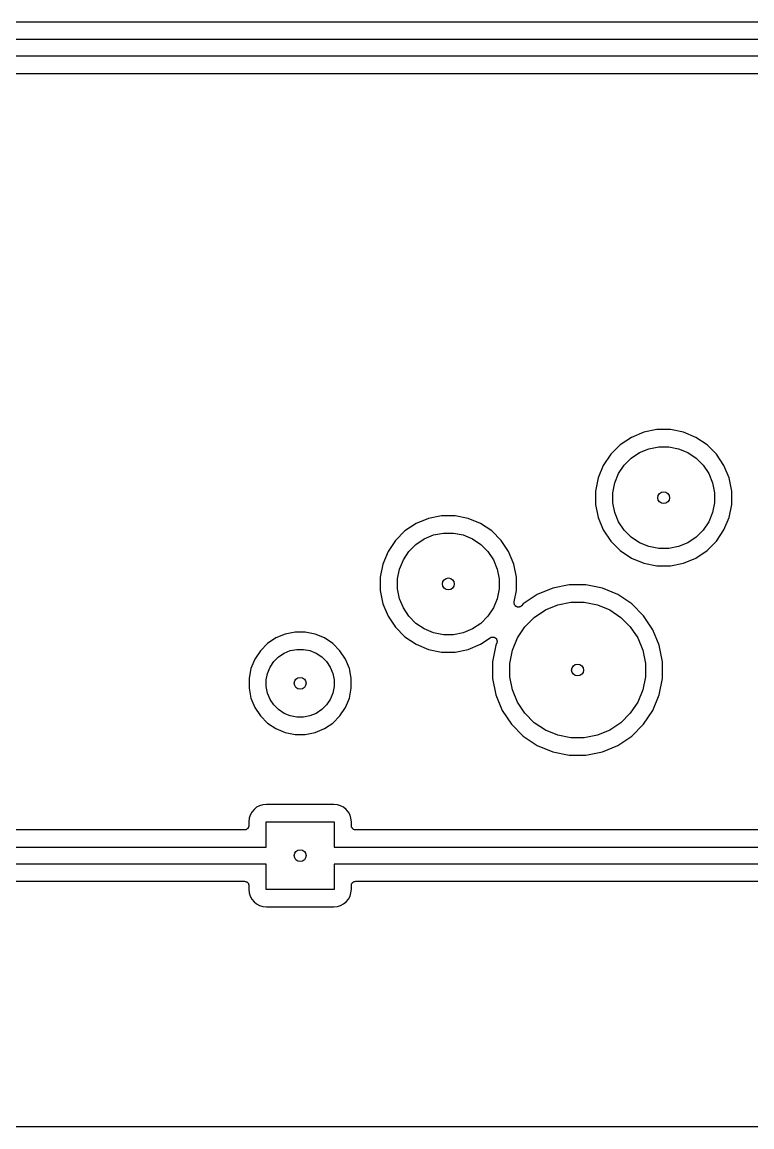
# Model space of a CAD drawing. Extents: x 1.5 to 15, y -8.3 to -3.1.
# Drawn here: x 12.193 to 13.041, y -8.342 to -7.06 of the extents above; entities that cross this region are included whole.
import ezdxf

# ---------------------------------------------------------------- set-up
doc = ezdxf.new("R2010")
doc.units = 0
doc.header["$MEASUREMENT"] = 0
doc.layers.add('BLACK', color=7, linetype='CONTINUOUS')

msp = doc.modelspace()

# ---------------------------------------------------------------- linework, layer by layer
at = {"layer": 'BLACK', "linetype": 'CONTINUOUS'}
for p, q in [((13.0768, -7.06022), (11.7367, -7.06022)), ((11.7116, -7.08022), (13.078, -7.08022)), ((13.0744, -7.0999), (11.7116, -7.0999)), ((11.7367, -7.1199), (13.064, -7.1199)), ((12.915, -7.53619), (12.9006, -7.54215)), ((12.9303, -7.53315), (12.915, -7.53619)), ((12.9459, -7.53315), (12.9303, -7.53315)), ((12.9611, -7.53619), (12.9459, -7.53315)), ((12.9755, -7.54215), (12.9611, -7.53619)), ((12.8877, -7.5508), (12.8767, -7.56181)), ((12.9006, -7.54215), (12.8877, -7.5508)), ((12.9885, -7.5508), (12.9755, -7.54215)), ((12.9995, -7.56181), (12.9885, -7.5508)), ((12.8767, -7.56181), (12.868, -7.57476)), ((12.9004, -7.56633), (12.9101, -7.55987)), ((12.9101, -7.55987), (12.9209, -7.55542)), ((12.9209, -7.55542), (12.9323, -7.55315)), ((12.9323, -7.55315), (12.9439, -7.55315)), ((12.9439, -7.55315), (12.9553, -7.55542)), ((12.9553, -7.55542), (12.9661, -7.55987)), ((12.9661, -7.55987), (12.9757, -7.56633)), ((13.0081, -7.57476), (12.9995, -7.56181)), ((12.868, -7.57476), (12.8621, -7.58915)), ((12.8858, -7.58423), (12.8922, -7.57456)), ((12.8922, -7.57456), (12.9004, -7.56633)), ((12.9757, -7.56633), (12.984, -7.57456)), ((12.984, -7.57456), (12.9904, -7.58423)), ((13.0141, -7.58915), (13.0081, -7.57476)), ((12.8621, -7.58915), (12.859, -7.60442)), ((12.8813, -7.59498), (12.8858, -7.58423)), ((12.9904, -7.58423), (12.9949, -7.59498)), ((13.0171, -7.60442), (13.0141, -7.58915)), ((12.879, -7.60639), (12.8813, -7.59498)), ((12.9949, -7.59498), (12.9971, -7.60639)), ((12.859, -7.60442), (12.859, -7.61999)), ((12.879, -7.61802), (12.879, -7.60639)), ((12.9971, -7.60639), (12.9971, -7.61802)), ((13.0171, -7.61999), (13.0171, -7.60442)), ((12.859, -7.61999), (12.8621, -7.63526)), ((12.8813, -7.62943), (12.879, -7.61802)), ((12.9971, -7.61802), (12.9949, -7.62943)), ((13.0141, -7.63526), (13.0171, -7.61999)), ((12.665, -7.63619), (12.6506, -7.64215)), ((12.6803, -7.63315), (12.665, -7.63619)), ((12.6959, -7.63315), (12.6803, -7.63315)), ((12.7111, -7.63619), (12.6959, -7.63315)), ((12.7255, -7.64215), (12.7111, -7.63619)), ((12.8621, -7.63526), (12.868, -7.64965)), ((12.8858, -7.64018), (12.8813, -7.62943)), ((12.8922, -7.64985), (12.8858, -7.64018)), ((12.9904, -7.64018), (12.984, -7.64985)), ((12.9949, -7.62943), (12.9904, -7.64018)), ((13.0081, -7.64965), (13.0141, -7.63526)), ((12.6377, -7.6508), (12.6267, -7.66181)), ((12.6506, -7.64215), (12.6377, -7.6508)), ((12.6709, -7.65542), (12.6823, -7.65315)), ((12.6823, -7.65315), (12.6939, -7.65315)), ((12.6939, -7.65315), (12.7053, -7.65542)), ((12.7385, -7.6508), (12.7255, -7.64215)), ((12.7495, -7.66181), (12.7385, -7.6508)), ((12.868, -7.64965), (12.8767, -7.6626)), ((12.9004, -7.65808), (12.8922, -7.64985)), ((12.984, -7.64985), (12.9757, -7.65808)), ((12.9995, -7.6626), (13.0081, -7.64965)), ((12.6267, -7.66181), (12.618, -7.67476)), ((12.6422, -7.67456), (12.6504, -7.66633)), ((12.6504, -7.66633), (12.6601, -7.65987)), ((12.6601, -7.65987), (12.6709, -7.65542)), ((12.7053, -7.65542), (12.7161, -7.65987)), ((12.7161, -7.65987), (12.7257, -7.66633)), ((12.7257, -7.66633), (12.734, -7.67456)), ((12.7581, -7.67476), (12.7495, -7.66181)), ((12.8767, -7.6626), (12.8877, -7.67361)), ((12.9101, -7.66454), (12.9004, -7.65808)), ((12.9209, -7.66899), (12.9101, -7.66454)), ((12.9661, -7.66454), (12.9553, -7.66899)), ((12.9757, -7.65808), (12.9661, -7.66454)), ((12.9885, -7.67361), (12.9995, -7.6626)), ((12.618, -7.67476), (12.6121, -7.68915)), ((12.6358, -7.68423), (12.6422, -7.67456)), ((12.734, -7.67456), (12.7404, -7.68423)), ((12.7641, -7.68915), (12.7581, -7.67476)), ((12.8877, -7.67361), (12.9006, -7.68226)), ((12.9323, -7.67126), (12.9209, -7.66899)), ((12.9439, -7.67126), (12.9323, -7.67126)), ((12.9553, -7.66899), (12.9439, -7.67126)), ((12.9755, -7.68226), (12.9885, -7.67361)), ((12.6121, -7.68915), (12.609, -7.70442)), ((12.6313, -7.69498), (12.6358, -7.68423)), ((12.7404, -7.68423), (12.7449, -7.69498)), ((12.7671, -7.70442), (12.7641, -7.68915)), ((12.9006, -7.68226), (12.915, -7.68822)), ((12.915, -7.68822), (12.9303, -7.69126)), ((12.9303, -7.69126), (12.9459, -7.69126)), ((12.9459, -7.69126), (12.9611, -7.68822)), ((12.9611, -7.68822), (12.9755, -7.68226)), ((12.609, -7.70442), (12.609, -7.71999)), ((12.629, -7.70639), (12.6313, -7.69498)), ((12.7449, -7.69498), (12.7471, -7.70639)), ((12.7671, -7.71999), (12.7671, -7.70442)), ((12.629, -7.71802), (12.629, -7.70639)), ((12.6313, -7.72943), (12.629, -7.71802)), ((12.7471, -7.71802), (12.7449, -7.72943)), ((12.7471, -7.70639), (12.7471, -7.71802)), ((12.8093, -7.71726), (12.7913, -7.7247)), ((12.8284, -7.71346), (12.8093, -7.71726)), ((12.8478, -7.71346), (12.8284, -7.71346)), ((12.8669, -7.71726), (12.8478, -7.71346)), ((12.8849, -7.7247), (12.8669, -7.71726)), ((12.609, -7.71999), (12.6121, -7.73526)), ((12.6358, -7.74018), (12.6313, -7.72943)), ((12.7449, -7.72943), (12.7404, -7.74018)), ((12.7645, -7.73318), (12.7671, -7.71999)), ((12.7913, -7.7247), (12.7751, -7.73551)), ((12.901, -7.73551), (12.8849, -7.7247)), ((12.6121, -7.73526), (12.618, -7.74965)), ((12.6422, -7.74985), (12.6358, -7.74018)), ((12.7404, -7.74018), (12.734, -7.74985)), ((12.7644, -7.73414), (12.7645, -7.73366)), ((12.7644, -7.73415), (12.7644, -7.73414)), ((12.7645, -7.73463), (12.7644, -7.73415)), ((12.7644, -7.73415), (12.7644, -7.73415)), ((12.7645, -7.73366), (12.7645, -7.73318)), ((12.7645, -7.73511), (12.7645, -7.73463)), ((12.7645, -7.73512), (12.7645, -7.73511)), ((12.7645, -7.73513), (12.7645, -7.73512)), ((12.7647, -7.73559), (12.7645, -7.73513)), ((12.7648, -7.73605), (12.7647, -7.73559)), ((12.7648, -7.73606), (12.7648, -7.73605)), ((12.7648, -7.73605), (12.7648, -7.73605)), ((12.765, -7.73649), (12.7648, -7.73606)), ((12.7653, -7.73691), (12.765, -7.73649)), ((12.7653, -7.73692), (12.7653, -7.73691)), ((12.7656, -7.73729), (12.7653, -7.73692)), ((12.7653, -7.73692), (12.7653, -7.73692)), ((12.7659, -7.73767), (12.7656, -7.73729)), ((12.7659, -7.73768), (12.7659, -7.73767)), ((12.7659, -7.73767), (12.7659, -7.73767)), ((12.7662, -7.73798), (12.7659, -7.73768)), ((12.7666, -7.73829), (12.7662, -7.73798)), ((12.7666, -7.7383), (12.7666, -7.73829)), ((12.7671, -7.73853), (12.7666, -7.7383)), ((12.7666, -7.7383), (12.7666, -7.7383)), ((12.7675, -7.73876), (12.7671, -7.73853)), ((12.7675, -7.73877), (12.7675, -7.73876)), ((12.7675, -7.73876), (12.7675, -7.73876)), ((12.768, -7.73891), (12.7675, -7.73877)), ((12.7684, -7.73905), (12.768, -7.73891)), ((12.7684, -7.73906), (12.7684, -7.73905)), ((12.7684, -7.73905), (12.7684, -7.73905)), ((12.7689, -7.73911), (12.7684, -7.73906)), ((12.7694, -7.73916), (12.7689, -7.73911)), ((12.7699, -7.73912), (12.7694, -7.73916)), ((12.7694, -7.73916), (12.7694, -7.73916)), ((12.7694, -7.73916), (12.7694, -7.73916)), ((12.7703, -7.73907), (12.7699, -7.73912)), ((12.7704, -7.73907), (12.7703, -7.73907)), ((12.7708, -7.73894), (12.7704, -7.73907)), ((12.7704, -7.73907), (12.7704, -7.73907)), ((12.7713, -7.7388), (12.7708, -7.73894)), ((12.7717, -7.73857), (12.7713, -7.7388)), ((12.7713, -7.7388), (12.7713, -7.7388)), ((12.7713, -7.7388), (12.7713, -7.7388)), ((12.7721, -7.73835), (12.7717, -7.73857)), ((12.7722, -7.73835), (12.7721, -7.73835)), ((12.7725, -7.73804), (12.7722, -7.73835)), ((12.7722, -7.73835), (12.7722, -7.73835)), ((12.7729, -7.73774), (12.7725, -7.73804)), ((12.773, -7.73769), (12.7729, -7.73773)), ((12.7729, -7.73773), (12.7729, -7.73773)), ((12.7729, -7.73773), (12.7729, -7.73773)), ((12.7729, -7.73773), (12.7729, -7.73774)), ((12.7751, -7.73551), (12.773, -7.73769)), ((12.7879, -7.75104), (12.8008, -7.74243)), ((12.8008, -7.74243), (12.8151, -7.73649)), ((12.8151, -7.73649), (12.8303, -7.73346)), ((12.8303, -7.73346), (12.8458, -7.73346)), ((12.8458, -7.73346), (12.8611, -7.73649)), ((12.8611, -7.73649), (12.8754, -7.74243)), ((12.8754, -7.74243), (12.8883, -7.75104)), ((12.9148, -7.74926), (12.901, -7.73551)), ((12.618, -7.74965), (12.6267, -7.7626)), ((12.6504, -7.75808), (12.6422, -7.74985)), ((12.734, -7.74985), (12.7257, -7.75808)), ((12.7769, -7.76201), (12.7879, -7.75104)), ((12.8883, -7.75104), (12.8993, -7.76201)), ((12.9256, -7.76543), (12.9148, -7.74926)), ((12.5101, -7.76819), (12.4986, -7.77047)), ((12.5218, -7.76819), (12.5101, -7.76819)), ((12.5333, -7.77047), (12.5218, -7.76819)), ((12.6267, -7.7626), (12.6377, -7.77361)), ((12.6601, -7.76454), (12.6504, -7.75808)), ((12.6709, -7.76899), (12.6601, -7.76454)), ((12.6823, -7.77126), (12.6709, -7.76899)), ((12.7053, -7.76899), (12.6939, -7.77126)), ((12.7161, -7.76454), (12.7053, -7.76899)), ((12.7257, -7.75808), (12.7161, -7.76454)), ((12.7683, -7.77491), (12.7769, -7.76201)), ((12.8993, -7.76201), (12.9079, -7.77491)), ((12.933, -7.7834), (12.9256, -7.76543)), ((12.4781, -7.78144), (12.4698, -7.78971)), ((12.4878, -7.77495), (12.4781, -7.78144)), ((12.4986, -7.77047), (12.4878, -7.77495)), ((12.5441, -7.77495), (12.5333, -7.77047)), ((12.5538, -7.78144), (12.5441, -7.77495)), ((12.5621, -7.78971), (12.5538, -7.78144)), ((12.6377, -7.77361), (12.6506, -7.78226)), ((12.6506, -7.78226), (12.665, -7.78822)), ((12.6939, -7.77126), (12.6823, -7.77126)), ((12.7111, -7.78822), (12.7255, -7.78226)), ((12.7255, -7.78226), (12.7368, -7.77472)), ((12.7368, -7.77472), (12.7369, -7.77468)), ((12.7369, -7.77468), (12.7373, -7.77445)), ((12.7369, -7.77468), (12.7369, -7.77468)), ((12.7369, -7.77468), (12.7369, -7.77468)), ((12.7369, -7.77468), (12.7369, -7.77468)), ((12.7373, -7.77445), (12.7377, -7.77423)), ((12.7377, -7.77423), (12.7378, -7.77423)), ((12.7378, -7.77423), (12.7382, -7.7741)), ((12.7378, -7.77423), (12.7378, -7.77423)), ((12.7382, -7.7741), (12.7387, -7.77396)), ((12.7387, -7.77396), (12.7392, -7.77392)), ((12.7387, -7.77396), (12.7387, -7.77396)), ((12.7387, -7.77396), (12.7387, -7.77396)), ((12.7392, -7.77392), (12.7397, -7.77387)), ((12.7397, -7.77387), (12.7397, -7.77387)), ((12.7397, -7.77387), (12.7397, -7.77387)), ((12.7397, -7.77387), (12.7402, -7.77393)), ((12.7402, -7.77393), (12.7406, -7.77398)), ((12.7406, -7.77398), (12.7406, -7.77398)), ((12.7406, -7.77398), (12.7406, -7.77398)), ((12.7406, -7.77398), (12.7411, -7.77413)), ((12.7411, -7.77413), (12.7416, -7.77427)), ((12.7416, -7.77427), (12.7416, -7.77427)), ((12.7416, -7.77427), (12.7416, -7.77427)), ((12.7416, -7.77427), (12.742, -7.77451)), ((12.742, -7.77451), (12.7424, -7.77473)), ((12.7424, -7.77473), (12.7424, -7.77474)), ((12.7424, -7.77474), (12.7424, -7.77474)), ((12.7424, -7.77474), (12.7428, -7.77505)), ((12.7428, -7.77505), (12.7432, -7.77536)), ((12.7442, -7.78079), (12.7431, -7.7834)), ((12.7432, -7.77536), (12.7432, -7.77536)), ((12.7432, -7.77536), (12.7432, -7.77537)), ((12.7432, -7.77537), (12.7435, -7.77574)), ((12.7435, -7.77574), (12.7438, -7.77611)), ((12.7438, -7.77611), (12.7438, -7.77612)), ((12.7438, -7.77612), (12.7438, -7.77612)), ((12.7438, -7.77612), (12.744, -7.77656)), ((12.744, -7.77656), (12.7442, -7.77698)), ((12.7442, -7.77698), (12.7442, -7.77698)), ((12.7442, -7.77698), (12.7442, -7.77699)), ((12.7442, -7.77699), (12.7444, -7.77746)), ((12.7444, -7.78033), (12.7442, -7.78079)), ((12.7444, -7.77746), (12.7445, -7.77791)), ((12.7445, -7.77987), (12.7444, -7.78033)), ((12.7445, -7.77791), (12.7445, -7.77792)), ((12.7445, -7.77792), (12.7445, -7.77792)), ((12.7445, -7.77792), (12.7446, -7.77842)), ((12.7446, -7.77938), (12.7445, -7.77985)), ((12.7445, -7.77985), (12.7445, -7.77986)), ((12.7445, -7.77986), (12.7445, -7.77987)), ((12.7446, -7.77842), (12.7446, -7.77888)), ((12.7446, -7.77888), (12.7446, -7.77889)), ((12.7446, -7.77889), (12.7446, -7.77889)), ((12.7446, -7.77889), (12.7446, -7.77938)), ((12.7624, -7.78924), (12.7683, -7.77491)), ((12.9079, -7.77491), (12.9138, -7.78924)), ((12.4698, -7.78971), (12.4634, -7.79944)), ((12.4909, -7.79698), (12.4973, -7.79267)), ((12.4973, -7.79267), (12.5045, -7.7897)), ((12.5045, -7.7897), (12.5121, -7.78819)), ((12.5121, -7.78819), (12.5198, -7.78819)), ((12.5198, -7.78819), (12.5274, -7.7897)), ((12.5274, -7.7897), (12.5346, -7.79267)), ((12.5346, -7.79267), (12.5411, -7.79698)), ((12.5686, -7.79944), (12.5621, -7.78971)), ((12.665, -7.78822), (12.6803, -7.79126)), ((12.6803, -7.79126), (12.6959, -7.79126)), ((12.6959, -7.79126), (12.7111, -7.78822)), ((12.7431, -7.7834), (12.7394, -7.80248)), ((12.7594, -7.80445), (12.7624, -7.78924)), ((12.9138, -7.78924), (12.9168, -7.80445)), ((12.9368, -7.80248), (12.933, -7.7834)), ((12.4634, -7.79944), (12.4589, -7.81024)), ((12.4811, -7.80891), (12.4854, -7.80246)), ((12.4854, -7.80246), (12.4909, -7.79698)), ((12.5411, -7.79698), (12.5465, -7.80246)), ((12.5465, -7.80246), (12.5509, -7.80891)), ((12.5731, -7.81024), (12.5686, -7.79944)), ((12.7394, -7.80248), (12.7394, -7.82193)), ((12.7594, -7.81996), (12.7594, -7.80445)), ((12.9168, -7.80445), (12.9168, -7.81996)), ((12.9368, -7.82193), (12.9368, -7.80248)), ((12.4589, -7.81024), (12.4566, -7.82171)), ((12.4766, -7.82368), (12.4781, -7.81608)), ((12.4781, -7.81608), (12.4811, -7.80891)), ((12.5509, -7.80891), (12.5538, -7.81608)), ((12.5538, -7.81608), (12.5553, -7.82368)), ((12.5753, -7.82171), (12.5731, -7.81024)), ((12.7624, -7.83517), (12.7594, -7.81996)), ((12.9168, -7.81996), (12.9138, -7.83517)), ((12.4566, -7.82171), (12.4566, -7.83341)), ((12.4566, -7.83341), (12.4589, -7.84488)), ((12.4766, -7.83144), (12.4766, -7.82368)), ((12.4781, -7.83904), (12.4766, -7.83144)), ((12.5553, -7.83144), (12.5538, -7.83904)), ((12.5553, -7.82368), (12.5553, -7.83144)), ((12.5731, -7.84488), (12.5753, -7.83341)), ((12.5753, -7.83341), (12.5753, -7.82171)), ((12.7394, -7.82193), (12.7431, -7.84101)), ((12.933, -7.84101), (12.9368, -7.82193)), ((12.4589, -7.84488), (12.4634, -7.85568)), ((12.4811, -7.84621), (12.4781, -7.83904)), ((12.4854, -7.85266), (12.4811, -7.84621)), ((12.5509, -7.84621), (12.5465, -7.85266)), ((12.5538, -7.83904), (12.5509, -7.84621)), ((12.5686, -7.85568), (12.5731, -7.84488)), ((12.7431, -7.84101), (12.7506, -7.85898)), ((12.7683, -7.8495), (12.7624, -7.83517)), ((12.9138, -7.83517), (12.9079, -7.8495)), ((12.9256, -7.85898), (12.933, -7.84101)), ((12.4634, -7.85568), (12.4698, -7.86541)), ((12.4909, -7.85814), (12.4854, -7.85266)), ((12.4973, -7.86245), (12.4909, -7.85814)), ((12.5411, -7.85814), (12.5346, -7.86245)), ((12.5465, -7.85266), (12.5411, -7.85814)), ((12.5621, -7.86541), (12.5686, -7.85568)), ((12.7506, -7.85898), (12.7614, -7.87515)), ((12.7769, -7.8624), (12.7683, -7.8495)), ((12.9079, -7.8495), (12.8993, -7.8624)), ((12.9148, -7.87515), (12.9256, -7.85898)), ((12.4698, -7.86541), (12.4781, -7.87367)), ((12.5045, -7.86542), (12.4973, -7.86245)), ((12.5121, -7.86693), (12.5045, -7.86542)), ((12.5198, -7.86693), (12.5121, -7.86693)), ((12.5274, -7.86542), (12.5198, -7.86693)), ((12.5346, -7.86245), (12.5274, -7.86542)), ((12.5538, -7.87367), (12.5621, -7.86541)), ((12.7879, -7.87337), (12.7769, -7.8624)), ((12.8993, -7.8624), (12.8883, -7.87337)), ((12.4781, -7.87367), (12.4878, -7.88017)), ((12.4878, -7.88017), (12.4986, -7.88465)), ((12.4986, -7.88465), (12.5101, -7.88693)), ((12.5218, -7.88693), (12.5333, -7.88465)), ((12.5333, -7.88465), (12.5441, -7.88017)), ((12.5441, -7.88017), (12.5538, -7.87367)), ((12.7614, -7.87515), (12.7751, -7.8889)), ((12.8008, -7.88198), (12.7879, -7.87337)), ((12.8151, -7.88792), (12.8008, -7.88198)), ((12.8754, -7.88198), (12.8611, -7.88792)), ((12.8883, -7.87337), (12.8754, -7.88198)), ((12.901, -7.8889), (12.9148, -7.87515)), ((12.5101, -7.88693), (12.5218, -7.88693)), ((12.7751, -7.8889), (12.7913, -7.89971)), ((12.8303, -7.89094), (12.8151, -7.88792)), ((12.8458, -7.89094), (12.8303, -7.89094)), ((12.8611, -7.88792), (12.8458, -7.89094)), ((12.8849, -7.89971), (12.901, -7.8889)), ((12.7913, -7.89971), (12.8093, -7.90715)), ((12.8093, -7.90715), (12.8284, -7.91094)), ((12.8284, -7.91094), (12.8478, -7.91094)), ((12.8478, -7.91094), (12.8669, -7.90715)), ((12.8669, -7.90715), (12.8849, -7.89971)), ((12.4624, -7.97398), (12.4599, -7.97702)), ((12.4654, -7.97148), (12.4624, -7.97398)), ((12.4689, -7.96962), (12.4654, -7.97148)), ((12.4727, -7.96848), (12.4689, -7.96962)), ((12.4768, -7.96807), (12.4727, -7.96848)), ((12.5551, -7.96807), (12.4768, -7.96807)), ((12.5593, -7.96848), (12.5551, -7.96807)), ((12.563, -7.96962), (12.5593, -7.96848)), ((12.5665, -7.97148), (12.563, -7.96962)), ((12.5695, -7.97398), (12.5665, -7.97148)), ((12.572, -7.97702), (12.5695, -7.97398)), ((12.4569, -7.98427), (12.4565, -7.98843)), ((12.458, -7.9805), (12.4569, -7.98427)), ((12.4599, -7.97702), (12.458, -7.9805)), ((12.5739, -7.9805), (12.572, -7.97702)), ((12.575, -7.98427), (12.5739, -7.9805)), ((12.5755, -7.98843), (12.575, -7.98427)), ((12.4515, -7.99772), (11.4991, -7.99772)), ((12.4519, -7.99767), (12.4515, -7.99772)), ((12.4524, -7.99763), (12.4519, -7.99767)), ((12.4529, -7.99749), (12.4524, -7.99762)), ((12.4524, -7.99762), (12.4524, -7.99762)), ((12.4524, -7.99762), (12.4524, -7.99763)), ((12.4533, -7.99735), (12.4529, -7.99749)), ((12.4534, -7.99734), (12.4533, -7.99735)), ((12.4538, -7.99712), (12.4534, -7.99734)), ((12.4534, -7.99734), (12.4534, -7.99734)), ((12.4542, -7.9969), (12.4538, -7.99712)), ((12.4546, -7.99658), (12.4542, -7.99688)), ((12.4542, -7.99688), (12.4542, -7.99689)), ((12.4542, -7.99689), (12.4542, -7.9969)), ((12.455, -7.99629), (12.4546, -7.99658)), ((12.4553, -7.9959), (12.455, -7.99626)), ((12.455, -7.99626), (12.455, -7.99628)), ((12.455, -7.99628), (12.455, -7.99629)), ((12.4556, -7.99554), (12.4553, -7.9959)), ((12.4558, -7.9951), (12.4556, -7.99551)), ((12.4556, -7.99551), (12.4556, -7.99553)), ((12.4556, -7.99553), (12.4556, -7.99554)), ((12.4561, -7.99469), (12.4558, -7.9951)), ((12.4562, -7.9942), (12.4561, -7.99465)), ((12.4561, -7.99465), (12.4561, -7.99467)), ((12.4561, -7.99467), (12.4561, -7.99469)), ((12.4564, -7.99376), (12.4562, -7.9942)), ((12.4565, -7.99279), (12.4564, -7.99326)), ((12.4564, -7.99326), (12.4564, -7.99372)), ((12.4564, -7.99372), (12.4564, -7.99374)), ((12.4564, -7.99374), (12.4564, -7.99376)), ((12.4565, -7.98843), (12.4565, -7.99272)), ((12.4565, -7.99272), (12.4565, -7.99275)), ((12.4565, -7.99275), (12.4565, -7.99275)), ((12.4565, -7.99275), (12.4565, -7.99275)), ((12.4565, -7.99275), (12.4565, -7.99279)), ((12.4766, -8.01772), (12.4766, -7.98819)), ((12.4766, -7.98819), (12.5553, -7.98819)), ((12.5553, -7.98819), (12.5553, -8.01772)), ((12.5755, -7.99272), (12.5755, -7.98843)), ((12.5755, -7.99319), (12.5755, -7.99272)), ((12.5755, -7.99365), (12.5755, -7.99319)), ((12.5755, -7.99367), (12.5755, -7.99365)), ((12.5756, -7.99369), (12.5755, -7.99367)), ((12.5757, -7.99414), (12.5756, -7.99369)), ((12.5758, -7.99459), (12.5757, -7.99414)), ((12.5758, -7.99461), (12.5758, -7.99459)), ((12.5758, -7.99462), (12.5758, -7.99461)), ((12.5761, -7.99504), (12.5758, -7.99462)), ((12.5763, -7.99545), (12.5761, -7.99504)), ((12.5763, -7.99547), (12.5763, -7.99545)), ((12.5763, -7.99548), (12.5763, -7.99547)), ((12.5766, -7.99585), (12.5763, -7.99548)), ((12.5769, -7.99621), (12.5766, -7.99585)), ((12.5769, -7.99623), (12.5769, -7.99621)), ((12.5769, -7.99624), (12.5769, -7.99623)), ((12.5773, -7.99654), (12.5769, -7.99624)), ((12.5776, -7.99684), (12.5773, -7.99654)), ((12.5776, -7.99685), (12.5776, -7.99684)), ((12.5777, -7.99686), (12.5776, -7.99685)), ((12.5781, -7.99709), (12.5777, -7.99686)), ((12.5785, -7.99731), (12.5781, -7.99709)), ((12.5785, -7.99732), (12.5785, -7.99731)), ((12.5785, -7.99733), (12.5785, -7.99732)), ((12.579, -7.99746), (12.5785, -7.99733)), ((12.5794, -7.99761), (12.579, -7.99746)), ((12.5795, -7.99761), (12.5794, -7.99761)), ((12.5794, -7.99761), (12.5794, -7.99761)), ((12.5799, -7.99766), (12.5795, -7.99761)), ((12.5804, -7.99772), (12.5799, -7.99766)), ((12.5805, -7.99772), (12.5804, -7.99772)), ((12.5804, -7.99772), (12.5804, -7.99772)), ((12.5804, -7.99772), (12.5804, -7.99772)), ((12.5804, -7.99772), (12.5804, -7.99772)), ((13.2015, -7.99772), (12.5805, -7.99772)), ((11.4888, -8.01772), (12.4766, -8.01772)), ((12.5553, -8.01772), (13.2266, -8.01772)), ((12.4766, -8.0374), (11.4852, -8.0374)), ((12.4766, -8.06693), (12.4766, -8.0374)), ((13.2266, -8.0374), (12.5553, -8.0374)), ((12.5553, -8.0374), (12.5553, -8.06693)), ((11.4864, -8.0574), (12.4515, -8.0574)), ((12.4515, -8.0574), (12.4515, -8.0574)), ((12.4515, -8.0574), (12.4515, -8.0574)), ((12.4515, -8.0574), (12.4515, -8.0574)), ((12.4515, -8.0574), (12.4515, -8.0574)), ((12.4515, -8.0574), (12.452, -8.05745)), ((12.452, -8.05745), (12.4525, -8.0575)), ((12.4525, -8.0575), (12.4525, -8.05751)), ((12.4525, -8.05751), (12.4525, -8.05751)), ((12.4525, -8.05751), (12.453, -8.05765)), ((12.453, -8.05765), (12.4534, -8.05779)), ((12.4534, -8.05779), (12.4534, -8.0578)), ((12.4534, -8.0578), (12.4534, -8.05781)), ((12.4534, -8.05781), (12.4539, -8.05803)), ((12.4539, -8.05803), (12.4543, -8.05826)), ((12.4543, -8.05826), (12.4543, -8.05827)), ((12.4543, -8.05827), (12.4543, -8.05828)), ((12.4543, -8.05828), (12.4547, -8.05858)), ((12.4547, -8.05858), (12.455, -8.05888)), ((12.455, -8.05888), (12.455, -8.05889)), ((12.455, -8.05889), (12.455, -8.0589)), ((12.455, -8.0589), (12.4553, -8.05927)), ((12.4553, -8.05927), (12.4556, -8.05963)), ((12.4556, -8.05963), (12.4556, -8.05965)), ((12.4556, -8.05965), (12.4557, -8.05966)), ((12.4557, -8.05966), (12.4559, -8.06008)), ((12.4559, -8.06008), (12.4561, -8.0605)), ((12.4561, -8.0605), (12.4561, -8.06051)), ((12.4561, -8.06051), (12.4561, -8.06053)), ((12.4561, -8.06053), (12.4562, -8.06098)), ((12.4562, -8.06098), (12.4564, -8.06143)), ((12.4564, -8.06143), (12.4564, -8.06145)), ((12.4564, -8.06145), (12.4564, -8.06146)), ((12.4564, -8.06146), (12.4564, -8.06193)), ((12.4564, -8.06193), (12.4565, -8.0624)), ((12.4565, -8.0624), (12.4565, -8.06668)), ((12.5755, -8.06186), (12.5756, -8.0614)), ((12.5755, -8.06233), (12.5755, -8.06186)), ((12.5755, -8.06237), (12.5755, -8.06233)), ((12.5755, -8.0624), (12.5755, -8.06237)), ((12.5755, -8.06237), (12.5755, -8.06237)), ((12.5755, -8.06237), (12.5755, -8.06237)), ((12.5755, -8.06668), (12.5755, -8.0624)), ((12.5756, -8.06136), (12.5757, -8.06091)), ((12.5756, -8.06138), (12.5756, -8.06136)), ((12.5756, -8.0614), (12.5756, -8.06138)), ((12.5757, -8.06091), (12.5758, -8.06046)), ((12.5758, -8.06046), (12.5759, -8.06045)), ((12.5759, -8.06043), (12.5761, -8.06002)), ((12.5759, -8.06045), (12.5759, -8.06043)), ((12.5761, -8.06002), (12.5763, -8.05961)), ((12.5763, -8.05958), (12.5766, -8.05922)), ((12.5763, -8.05959), (12.5763, -8.05958)), ((12.5763, -8.05961), (12.5763, -8.05959)), ((12.5766, -8.05922), (12.5769, -8.05885)), ((12.5769, -8.05884), (12.577, -8.05883)), ((12.5769, -8.05885), (12.5769, -8.05884)), ((12.577, -8.05883), (12.5773, -8.05853)), ((12.5773, -8.05853), (12.5777, -8.05824)), ((12.5777, -8.05822), (12.5781, -8.058)), ((12.5777, -8.05823), (12.5777, -8.05822)), ((12.5777, -8.05824), (12.5777, -8.05823)), ((12.5781, -8.058), (12.5786, -8.05778)), ((12.5786, -8.05777), (12.579, -8.05763)), ((12.5786, -8.05778), (12.5786, -8.05777)), ((12.5786, -8.05777), (12.5786, -8.05777)), ((12.579, -8.05763), (12.5795, -8.0575)), ((12.5795, -8.05749), (12.58, -8.05745)), ((12.5795, -8.0575), (12.5795, -8.05749)), ((12.5795, -8.0575), (12.5795, -8.0575)), ((12.58, -8.05745), (12.5805, -8.0574)), ((12.5805, -8.0574), (13.2015, -8.0574)), ((12.4565, -8.06668), (12.4569, -8.07085)), ((12.4569, -8.07085), (12.458, -8.07462)), ((12.458, -8.07462), (12.4599, -8.07809)), ((12.5553, -8.06693), (12.4766, -8.06693)), ((12.572, -8.07809), (12.5739, -8.07462)), ((12.5739, -8.07462), (12.575, -8.07085)), ((12.575, -8.07085), (12.5755, -8.06668)), ((12.4599, -8.07809), (12.4624, -8.08114)), ((12.4624, -8.08114), (12.4654, -8.08364)), ((12.4654, -8.08364), (12.4689, -8.0855)), ((12.4689, -8.0855), (12.4727, -8.08664)), ((12.4727, -8.08664), (12.4768, -8.08705)), ((12.4768, -8.08705), (12.5551, -8.08705)), ((12.5551, -8.08705), (12.5593, -8.08664)), ((12.5593, -8.08664), (12.563, -8.0855)), ((12.563, -8.0855), (12.5665, -8.08364)), ((12.5665, -8.08364), (12.5695, -8.08114)), ((12.5695, -8.08114), (12.572, -8.07809)), ((14.9814, -8.3424), (1.50728, -8.3424))]:
    msp.add_line(p, q, dxfattribs=at)
at = {"layer": 'BLACK'}
for centre in [(12.9381, -7.6122), (12.6881, -7.7122), (12.8381, -7.8122), (12.516, -7.82756), (12.516, -8.02756)]:
    msp.add_circle(centre, 0.00689, dxfattribs=at)

doc.saveas('drawing.dxf')
